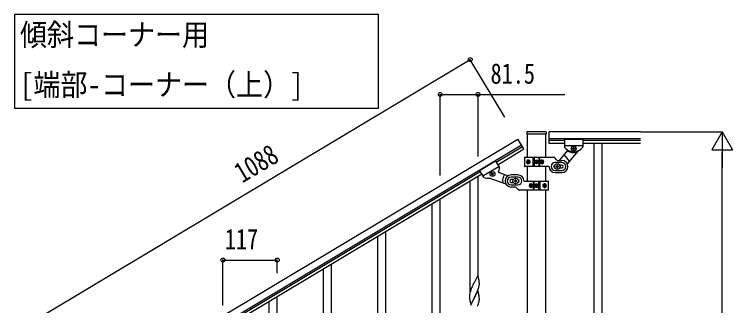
# Model space of a CAD drawing. Units: millimetres, scale not verified. Extents: x -4143 to 4140, y -2900 to 2898.
# Drawn here: x -1769 to -221, y -788 to -159 of the extents above; entities that cross this region are included whole.
import ezdxf
from ezdxf.enums import TextEntityAlignment as Align

# ---------------------------------------------------------------- set-up
doc = ezdxf.new("R2010")
doc.units = ezdxf.units.MM
doc.header["$LTSCALE"] = 10
doc.layers.add('0-3_YKK_A1', color=4, linetype='Continuous')
doc.layers.add('0-4_YKK_D', color=6, linetype='Continuous')
doc.styles.add('ＭＳ ゴシック', font='')
doc.styles.get('ＭＳ ゴシック').set_extended_font_data('MS Gothic')

msp = doc.modelspace()

# ---------------------------------------------------------------- linework, layer by layer
at = {"layer": '0-3_YKK_A1'}
for p, q in [((-664.47, -413.5), (-664.47, -417)), ((-664.22, -417.5), (-664.22, -467.7)), ((-623.97, -417.5), (-663.97, -417.5)), ((-624.47, -412.5), (-663.47, -412.5)), ((-623.72, -467.7), (-623.72, -417.5)), ((-623.47, -413.5), (-623.47, -417)), ((-616.97, -437.46), (-616.97, -412.46)), ((-420.12, -412.46), (-616.97, -412.46)), ((-1616.9, -987.86), (-683.91, -428.15)), ((-671.02, -449.63), (-683.91, -428.15)), ((-420.12, -427.46), (-616.97, -427.46)), ((-583.97, -431.46), (-616.97, -431.46)), ((-583.97, -428.46), (-583.97, -444.78)), ((-583.97, -428.46), (-543.97, -428.46)), ((-583.97, -428.46), (-583.97, -444.8)), ((-583.97, -428.46), (-543.97, -428.46)), ((-543.97, -428.46), (-543.97, -444.78)), ((-543.97, -428.46), (-543.97, -444.78)), ((-420.12, -431.46), (-543.97, -431.46)), ((-1609.18, -1000.72), (-676.19, -441.01)), ((-730.66, -478.41), (-674.11, -444.48)), ((-583.97, -437.46), (-616.97, -437.46)), ((-583.97, -442.46), (-543.97, -442.46)), ((-583.97, -442.46), (-543.97, -442.46)), ((-562.53, -448.48), (-561.57, -448.48)), ((-420.12, -437.46), (-543.97, -437.46)), ((-520.47, -437.46), (-520.47, -1297.46)), ((-503.47, -437.46), (-503.47, -1297.46)), ((-727.57, -483.55), (-671.02, -449.63)), ((-577.95, -453.85), (-595.21, -474.42)), ((-554.4, -453.78), (-577.82, -481.7)), ((-565.41, -449.44), (-566.37, -449.44)), ((-732.19, -475.85), (-766.49, -496.43)), ((-732.19, -475.85), (-723.78, -489.86)), ((-669.97, -468.46), (-669.97, -486.46)), ((-668.97, -467.46), (-607.22, -467.46)), ((-663.49, -477.02), (-663.16, -477.02)), ((-663.49, -477.9), (-663.16, -477.9)), ((-661.68, -475.25), (-662.31, -475.25)), ((-660.67, -477.02), (-661.29, -477.02)), ((-660.67, -477.9), (-661.29, -477.9)), ((-650.92, -487.46), (-650.92, -467.46)), ((-648.97, -467.46), (-648.97, -487.46)), ((-645.2, -477.87), (-646.02, -477.87)), ((-642.74, -477.05), (-641.92, -477.05)), ((-638.97, -467.46), (-638.97, -487.46)), ((-637.03, -487.46), (-637.03, -467.46)), ((-632.21, -477.02), (-632.98, -477.02)), ((-632.21, -477.9), (-632.98, -477.9)), ((-630.85, -475.25), (-631.61, -475.25)), ((-629.92, -477.02), (-629.46, -477.02)), ((-629.92, -477.9), (-629.46, -477.9)), ((-599.85, -473.58), (-605.1, -468.34)), ((-589.47, -478.96), (-603.97, -478.96)), ((-597.73, -474.46), (-589.47, -474.46)), ((-724.99, -487.86), (-759.29, -508.44)), ((-617.94, -487.46), (-668.97, -487.46)), ((-664.22, -487.46), (-664.22, -518.73)), ((-662.31, -479.66), (-661.68, -479.66)), ((-631.61, -479.66), (-630.85, -479.66)), ((-623.72, -518.73), (-623.72, -487.46)), ((-600.47, -486.96), (-601.47, -486.96)), ((-597.47, -487.96), (-596.47, -487.96)), ((-589.47, -484.46), (-593.89, -484.46)), ((-593.89, -490.46), (-589.47, -490.46)), ((-764.98, -498.94), (-1517.08, -950.14)), ((-761.9, -504.09), (-1513.99, -955.28)), ((-769.97, -723.02), (-769.97, -508.94)), ((-766.49, -496.43), (-758.1, -510.42)), ((-740.28, -504.05), (-741.1, -504.54)), ((-737.31, -503.39), (-736.49, -502.9)), ((-724.29, -500.72), (-704.88, -507.42)), ((-683.97, -505.73), (-698.47, -505.73)), ((-683.97, -510.23), (-698.47, -510.23)), ((-603.97, -495.96), (-589.47, -495.96)), ((-603.97, -500.46), (-589.47, -500.46)), ((-786.97, -757.62), (-786.97, -519.15)), ((-744.52, -512.78), (-710.03, -524.69)), ((-694.05, -515.73), (-698.47, -515.73)), ((-698.47, -521.73), (-694.05, -521.73)), ((-690.47, -518.23), (-691.47, -518.23)), ((-687.47, -519.23), (-686.47, -519.23)), ((-670.01, -518.73), (-618.97, -518.73)), ((-650.92, -518.73), (-650.92, -538.73)), ((-648.97, -538.73), (-648.97, -518.73)), ((-638.97, -538.73), (-638.97, -518.73)), ((-637.03, -518.73), (-637.03, -538.73)), ((-617.97, -537.73), (-617.97, -519.73)), ((-698.47, -527.23), (-683.97, -527.23)), ((-690.22, -531.73), (-698.47, -531.73)), ((-688.1, -532.61), (-682.85, -537.85)), ((-618.97, -538.73), (-680.73, -538.73)), ((-664.22, -538.73), (-664.22, -1288.96)), ((-658.03, -528.29), (-658.49, -528.29)), ((-658.03, -529.17), (-658.49, -529.17)), ((-656.33, -526.52), (-657.1, -526.52)), ((-657.1, -530.93), (-656.33, -530.93)), ((-655.74, -528.29), (-654.97, -528.29)), ((-655.74, -529.17), (-654.97, -529.17)), ((-645.2, -529.14), (-646.02, -529.14)), ((-642.74, -528.32), (-641.92, -528.32)), ((-627.28, -528.29), (-626.65, -528.29)), ((-627.28, -529.17), (-626.65, -529.17)), ((-625.64, -526.52), (-626.27, -526.52)), ((-626.27, -530.93), (-625.64, -530.93)), ((-624.46, -528.29), (-624.78, -528.29)), ((-624.46, -529.17), (-624.78, -529.17)), ((-623.72, -1289.76), (-623.72, -538.73)), ((-868.47, -906.49), (-868.47, -568.51)), ((-851.47, -906.49), (-851.47, -557.83)), ((-968.47, -844.05), (-968.47, -628.6)), ((-985.47, -876.95), (-985.47, -638.81)), ((-1102.47, -1047.09), (-1102.47, -709.11)), ((-1085.47, -1047.09), (-1085.47, -698.43)), ((-770.57, -722.34), (-777.8, -737.2)), ((-768.18, -730.47), (-770.57, -722.34)), ((-778.14, -737.87), (-780.75, -743.06)), ((-777.8, -737.2), (-778.14, -737.87)), ((-767.84, -731.88), (-768.18, -730.47)), ((-767.32, -743.79), (-767.16, -742.49)), ((-767.16, -742.49), (-767.1, -741.66)), ((-767.08, -739.72), (-767.13, -737.99)), ((-767.1, -741.66), (-767.08, -740.87)), ((-767.08, -740.87), (-767.08, -739.72)), ((-786.41, -756.33), (-787.05, -758.31)), ((-785.69, -754.31), (-786.41, -756.33)), ((-785.1, -752.79), (-785.69, -754.31)), ((-783.63, -749.26), (-785.1, -752.79)), ((-782.52, -746.8), (-783.63, -749.26)), ((-781.85, -745.36), (-782.52, -746.8)), ((-780.75, -743.06), (-781.85, -745.36)), ((-770.57, -755.21), (-777.8, -770.07)), ((-773.52, -761.43), (-771.97, -758.01)), ((-771.97, -758.01), (-771.53, -757.01)), ((-771.53, -757.01), (-770.49, -754.48)), ((-768.31, -762.86), (-770.57, -755.21)), ((-770.49, -754.48), (-769.53, -751.95)), ((-769.53, -751.95), (-768.85, -749.94)), ((-768.85, -749.94), (-768.39, -748.46)), ((-768.39, -748.46), (-767.87, -746.54)), ((-767.87, -746.54), (-767.56, -745.14)), ((-767.56, -745.14), (-767.32, -743.79)), ((-1202.47, -984.65), (-1202.47, -769.2)), ((-788.51, -766.01), (-788.52, -766.4)), ((-788.52, -766.4), (-788.5, -768.26)), ((-788.47, -765.19), (-788.51, -766.01)), ((-788.5, -768.26), (-788.47, -769.27)), ((-788.12, -762.58), (-788.34, -763.92)), ((-787.83, -761.2), (-788.12, -762.58)), ((-787.47, -759.77), (-787.83, -761.2)), ((-787.05, -758.31), (-787.47, -759.77)), ((-778.14, -770.74), (-780.96, -776.38)), ((-777.8, -770.07), (-778.14, -770.74)), ((-775.91, -766.35), (-773.52, -761.43)), ((-768.06, -763.81), (-768.31, -762.86)), ((-767.84, -764.75), (-768.06, -763.81)), ((-767.19, -769.62), (-767.3, -768.21)), ((-767.13, -770.86), (-767.19, -769.62)), ((-767.08, -772.59), (-767.13, -770.86)), ((-767.08, -773.74), (-767.08, -772.59)), ((-1219.47, -1017.55), (-1219.47, -779.41)), ((-787.75, -775.38), (-787.54, -776.32)), ((-785.1, -785.66), (-785.87, -787.69)), ((-783.63, -782.13), (-785.1, -785.66)), ((-782.52, -779.67), (-783.63, -782.13)), ((-780.96, -776.38), (-782.52, -779.67)), ((-771.11, -788.87), (-769.91, -785.83)), ((-769.91, -785.83), (-769.18, -783.81)), ((-769.18, -783.81), (-768.69, -782.32)), ((-767.99, -779.89), (-767.66, -778.47)), ((-767.66, -778.47), (-767.39, -777.11)), ((-767.39, -777.11), (-767.2, -775.79)), ((-767.1, -774.54), (-767.08, -773.74))]:
    msp.add_line(p, q, dxfattribs=at)
msp.add_lwpolyline([(-1768.68, -159.13), (-1768.68, -361.68), (-984.12, -361.68), (-984.12, -159.13)], close=True, dxfattribs=at)
for points in [[(-566.37, -449.44), (-566.37, -448.48), (-565.41, -448.48)], [(-564.45, -447.52), (-564.45, -446.56), (-563.49, -446.56), (-563.49, -447.52)], [(-561.57, -448.48), (-561.57, -449.44), (-562.53, -449.44)], [(-563.49, -450.4), (-563.49, -451.36), (-564.45, -451.36), (-564.45, -450.4)], [(-663.16, -477.02), (-663.04, -477), (-662.92, -476.95), (-662.81, -476.87), (-662.71, -476.76), (-662.62, -476.63), (-662.55, -476.47), (-662.5, -476.31), (-662.46, -476.14)], [(-662.46, -478.78), (-662.5, -478.61), (-662.55, -478.45), (-662.62, -478.29), (-662.71, -478.16), (-662.81, -478.05), (-662.92, -477.97), (-663.04, -477.92), (-663.16, -477.9)], [(-661.84, -476.14), (-661.85, -476.31), (-661.83, -476.47), (-661.79, -476.63), (-661.72, -476.76), (-661.63, -476.87), (-661.53, -476.95), (-661.41, -477), (-661.29, -477.02)], [(-661.29, -477.9), (-661.41, -477.92), (-661.53, -477.97), (-661.63, -478.05), (-661.72, -478.16), (-661.79, -478.29), (-661.83, -478.45), (-661.85, -478.61), (-661.84, -478.78)], [(-646.02, -477.87), (-646.02, -477.05), (-645.2, -477.05)], [(-644.38, -476.23), (-644.38, -475.41), (-643.56, -475.41), (-643.56, -476.23)], [(-643.56, -478.69), (-643.56, -479.51), (-644.38, -479.51), (-644.38, -478.69)], [(-641.92, -477.05), (-641.92, -477.87), (-642.74, -477.87)], [(-632.21, -477.02), (-632.06, -477), (-631.92, -476.95), (-631.79, -476.87), (-631.68, -476.76), (-631.59, -476.63), (-631.53, -476.47), (-631.5, -476.31), (-631.5, -476.14)], [(-631.5, -478.78), (-631.5, -478.61), (-631.53, -478.45), (-631.59, -478.29), (-631.68, -478.16), (-631.79, -478.05), (-631.92, -477.97), (-632.06, -477.92), (-632.21, -477.9)], [(-630.74, -476.14), (-630.71, -476.31), (-630.65, -476.47), (-630.57, -476.63), (-630.47, -476.76), (-630.35, -476.87), (-630.21, -476.95), (-630.07, -477), (-629.92, -477.02)], [(-629.92, -477.9), (-630.07, -477.92), (-630.21, -477.97), (-630.35, -478.05), (-630.47, -478.16), (-630.57, -478.29), (-630.65, -478.45), (-630.71, -478.61), (-630.74, -478.78)], [(-601.47, -486.96), (-601.47, -487.96), (-600.47, -487.96)], [(-598.47, -485.96), (-598.47, -484.96), (-599.47, -484.96), (-599.47, -485.96)], [(-599.47, -488.96), (-599.47, -489.96), (-598.47, -489.96), (-598.47, -488.96)], [(-596.47, -487.96), (-596.47, -486.96), (-597.47, -486.96)], [(-741.1, -504.54), (-740.6, -505.37), (-739.78, -504.87)], [(-739.12, -502.24), (-739.62, -501.42), (-740.44, -501.91), (-739.95, -502.73)], [(-738.46, -505.2), (-737.97, -506.03), (-737.15, -505.53), (-737.64, -504.71)], [(-736.49, -502.9), (-736.98, -502.07), (-737.81, -502.57)], [(-691.47, -518.23), (-691.47, -519.23), (-690.47, -519.23)], [(-688.47, -517.23), (-688.47, -516.23), (-689.47, -516.23), (-689.47, -517.23)], [(-689.47, -520.23), (-689.47, -521.23), (-688.47, -521.23), (-688.47, -520.23)], [(-686.47, -519.23), (-686.47, -518.23), (-687.47, -518.23)], [(-658.03, -528.29), (-657.88, -528.27), (-657.73, -528.22), (-657.6, -528.14), (-657.48, -528.03), (-657.38, -527.9), (-657.29, -527.74), (-657.24, -527.58), (-657.21, -527.41)], [(-657.21, -530.05), (-657.24, -529.88), (-657.29, -529.72), (-657.38, -529.56), (-657.48, -529.43), (-657.6, -529.32), (-657.73, -529.24), (-657.88, -529.19), (-658.03, -529.17)], [(-656.45, -527.41), (-656.45, -527.58), (-656.41, -527.74), (-656.35, -527.9), (-656.27, -528.03), (-656.15, -528.14), (-656.03, -528.22), (-655.88, -528.27), (-655.74, -528.29)], [(-655.74, -529.17), (-655.88, -529.19), (-656.03, -529.24), (-656.15, -529.32), (-656.27, -529.43), (-656.35, -529.56), (-656.41, -529.72), (-656.45, -529.88), (-656.45, -530.05)], [(-646.02, -529.14), (-646.02, -528.32), (-645.2, -528.32)], [(-644.38, -527.5), (-644.38, -526.68), (-643.56, -526.68), (-643.56, -527.5)], [(-643.56, -529.96), (-643.56, -530.78), (-644.38, -530.78), (-644.38, -529.96)], [(-641.92, -528.32), (-641.92, -529.14), (-642.74, -529.14)], [(-626.65, -528.29), (-626.53, -528.27), (-626.42, -528.22), (-626.32, -528.14), (-626.23, -528.03), (-626.16, -527.9), (-626.12, -527.74), (-626.1, -527.58), (-626.11, -527.41)], [(-626.11, -530.05), (-626.1, -529.88), (-626.12, -529.72), (-626.16, -529.56), (-626.23, -529.43), (-626.32, -529.32), (-626.42, -529.24), (-626.53, -529.19), (-626.65, -529.17)], [(-625.48, -527.41), (-625.45, -527.58), (-625.4, -527.74), (-625.33, -527.9), (-625.24, -528.03), (-625.14, -528.14), (-625.03, -528.22), (-624.91, -528.27), (-624.78, -528.29)], [(-624.78, -529.17), (-624.91, -529.19), (-625.03, -529.24), (-625.14, -529.32), (-625.24, -529.43), (-625.33, -529.56), (-625.4, -529.72), (-625.45, -529.88), (-625.48, -530.05)], [(-767.13, -737.99), (-767.19, -736.75), (-767.3, -735.34)], [(-788.47, -769.27), (-788.42, -770.22), (-788.34, -771.38)], [(-788.17, -772.97), (-788.03, -773.96), (-787.85, -774.91), (-787.75, -775.38)], [(-787.54, -776.32), (-787.29, -777.28), (-785.02, -784.93), (-777.8, -770.07), (-777.63, -769.74), (-775.91, -766.35)]]:
    msp.add_lwpolyline(points, dxfattribs=at)
for centre, radius in [((-563.97, -448.96), 5.3), ((-643.97, -477.46), 4), ((-643.97, -477.46), 3.75), ((-598.97, -487.46), 5.9), ((-738.79, -503.72), 5.3), ((-688.97, -518.73), 5.9), ((-643.97, -528.73), 4), ((-643.97, -528.73), 3.75)]:
    msp.add_circle(centre, radius, dxfattribs=at)
for centre, radius, start, end in [((-663.47, -413.5), 1, 90, 180), ((-663.97, -417), 0.5, 180, 270), ((-624.47, -413.5), 1, 0, 90), ((-623.97, -417), 0.5, 270, 0), ((-581.97, -444.78), 2, 180, 218.49995), ((-581.97, -444.8), 2, 180, 224.93002), ((-563.97, -430.46), 25, 218.49995, 321.50005), ((-563.97, -430.46), 25, 219.04626, 234.94492), ((-565.41, -447.52), 0.96, 270, 0), ((-562.53, -447.52), 0.96, 180, 270), ((-563.97, -430.46), 25, 294.29151, 321.50004), ((-545.97, -444.78), 2, 321.50005, 0), ((-545.97, -444.78), 2, 321.50004, 0), ((-598.97, -487.46), 28, 23.48523, 61.32819), ((-579.48, -452.56), 2, 320, 54.94492), ((-563.47, -430.46), 27, 238.26331, 284.36577), ((-565.41, -450.4), 0.96, 0, 90), ((-562.53, -450.4), 0.96, 90, 180), ((-552.87, -455.07), 2, 114.29151, 140), ((-668.97, -468.46), 1, 90, 180), ((-645.2, -476.23), 0.82, 270, 0), ((-645.2, -478.69), 0.82, 0, 90), ((-642.74, -476.23), 0.82, 180, 270), ((-642.74, -478.69), 0.82, 90, 180), ((-603.97, -487.46), 8.5, 90, 270), ((-607.22, -470.46), 3, 45, 90), ((-597.73, -471.46), 3, 225, 270), ((-589.47, -487.46), 13, 270, 90), ((-589.47, -487.46), 8.5, 270, 90), ((-748.31, -487.86), 25, 336.01508, 351.91374), ((-725.5, -490.89), 2, 346.02998, 30.96), ((-668.97, -486.46), 1, 180, 270), ((-617.94, -488.46), 1, 4.09604, 90), ((-603.97, -487.46), 13, 184.09604, 270), ((-603.97, -487.46), 3, 90, 270), ((-600.47, -485.96), 1, 270, 0), ((-600.47, -488.96), 1, 0, 90), ((-597.47, -485.96), 1, 180, 270), ((-597.47, -488.96), 1, 90, 180), ((-589.47, -487.46), 3, 270, 90), ((-756.38, -509.39), 2, 210.96, 249.45996), ((-740.77, -503.23), 0.96, 300.96, 30.96), ((-739.29, -505.7), 0.96, 30.96, 120.96), ((-738.3, -501.74), 0.96, 210.96, 300.96), ((-736.82, -504.21), 0.96, 120.96, 210.96), ((-723.64, -498.83), 2, 156.01508, 250.96), ((-688.97, -518.73), 28, 149.63181, 187.47477), ((-698.47, -518.73), 13, 90, 270), ((-698.47, -518.73), 8.5, 90, 270), ((-683.97, -518.73), 13, 4.09604, 90), ((-683.97, -518.73), 8.5, 270, 90), ((-748.31, -487.86), 25, 249.45996, 276.66849), ((-745.18, -514.67), 2, 70.96, 96.66849), ((-698.47, -518.73), 3, 90, 270), ((-690.47, -517.23), 1, 270, 0), ((-690.47, -520.23), 1, 0, 90), ((-687.47, -517.23), 1, 180, 270), ((-687.47, -520.23), 1, 90, 180), ((-683.97, -518.73), 3, 270, 90), ((-670.01, -517.73), 1, 184.09604, 270), ((-618.97, -519.73), 1, 0, 90), ((-690.22, -534.73), 3, 45, 90), ((-680.73, -535.73), 3, 225, 270), ((-645.2, -527.5), 0.82, 270, 0), ((-645.2, -529.96), 0.82, 0, 90), ((-642.74, -527.5), 0.82, 180, 270), ((-642.74, -529.96), 0.82, 90, 180), ((-618.97, -537.73), 1, 270, 0), ((-809.31, -740.59), 42.37, 9.56725, 11.859), ((-812.16, -740.19), 45.12, 6.17603, 8.46779), ((-756.53, -767.8), 32.04, 173.03232, 175.32407), ((-748.51, -767.93), 39.98, 184.9569, 187.24866), ((-809.31, -773.46), 42.37, 9.56725, 11.859), ((-812.16, -773.06), 45.12, 6.17603, 8.46779), ((-829.09, -763.6), 63.23, 342.78424, 345.07599), ((-798.52, -772.54), 31.49, 354.07159, 356.36334)]:
    msp.add_arc(centre, radius, start, end, dxfattribs=at)
for centre, major_axis, ratio, start_param, end_param in [((-662.36, -477.46), (0, 4), 0.7075, 6.2831853, 9.424778), ((-661.65, -477.46), (0, 4), 0.7075, 0.1252578, 3.0163348), ((-658.4, -477.46), (0, 7.22), 0.707107, 1.5096412, 1.6319515), ((-657.45, -477.46), (0, 7.22), 0.707107, 1.2602434, 1.3864021), ((-657.45, -477.46), (0, 7.22), 0.707107, 1.7551906, 1.8813492), ((-662.36, -477.46), (5.06, 0), 0.790514, 4.712389, 7.8539816), ((-656.82, -477.46), (0, 7.22), 0.707107, 1.2602434, 1.3864021), ((-656.82, -477.46), (0, 7.22), 0.707107, 1.7551906, 1.8813492), ((-660.86, -477.46), (0, 3.83), 0.707107, 3.0982646, 6.3265134), ((-655.58, -477.46), (0, 7.22), 0.707107, 1.5096412, 1.6319515), ((-631.47, -477.46), (4.49, 0), 0.890869, 1.5707963, 4.712389), ((-632.39, -477.46), (0, -3.83), 0.866157, 3.1165976, 6.3081804), ((-636.58, -477.46), (0, -7.22), 0.499772, 1.5096412, 1.6319515), ((-635.05, -477.46), (0, -7.22), 0.499772, 1.7551906, 1.8813492), ((-635.05, -477.46), (0, -7.22), 0.499772, 1.2602434, 1.3864021), ((-631.47, -477.46), (0, 4), 0.865, 3.1415927, 6.2831853), ((-634.28, -477.46), (0, -7.22), 0.499772, 1.7551906, 1.8813492), ((-634.28, -477.46), (0, -7.22), 0.499772, 1.2602434, 1.3864021), ((-633.06, -477.46), (0, -7.22), 0.499772, 1.5096412, 1.6319515), ((-656.47, -528.73), (0, -4), 0.865, 3.1415927, 6.2831853), ((-656.47, -528.73), (-4.49, 0), 0.890869, 1.5707963, 4.712389), ((-655.56, -528.73), (0, 3.83), 0.866157, 3.1165976, 6.3081804), ((-625.59, -528.73), (-5.06, 0), 0.790514, 4.712389, 7.8539816), ((-627.09, -528.73), (0, -3.83), 0.707107, 3.0982646, 6.3265134), ((-626.3, -528.73), (0, -4), 0.7075, 0.1252578, 3.0163348), ((-625.59, -528.73), (0, -4), 0.7075, 6.2831853, 9.424778), ((-654.89, -528.73), (0, 7.22), 0.499772, 1.5096412, 1.6319515), ((-653.66, -528.73), (0, 7.22), 0.499772, 1.2602434, 1.3864021), ((-653.66, -528.73), (0, 7.22), 0.499772, 1.7551906, 1.8813492), ((-652.9, -528.73), (0, 7.22), 0.499772, 1.2602434, 1.3864021), ((-652.9, -528.73), (0, 7.22), 0.499772, 1.7551906, 1.8813492), ((-651.37, -528.73), (0, 7.22), 0.499772, 1.5096412, 1.6319515), ((-632.37, -528.73), (0, -7.22), 0.707107, 1.5096412, 1.6319515), ((-631.12, -528.73), (0, -7.22), 0.707107, 1.7551906, 1.8813492), ((-631.12, -528.73), (0, -7.22), 0.707107, 1.2602434, 1.3864021), ((-630.5, -528.73), (0, -7.22), 0.707107, 1.7551906, 1.8813492), ((-630.5, -528.73), (0, -7.22), 0.707107, 1.2602434, 1.3864021), ((-629.55, -528.73), (0, -7.22), 0.707107, 1.5096412, 1.6319515)]:
    msp.add_ellipse(centre, major_axis=major_axis, ratio=ratio, start_param=start_param, end_param=end_param, dxfattribs=at)
for centre, major_axis, ratio in [((-661.09, -477.46), (0, 3.83), 0.707107), ((-632.22, -477.46), (0, -3.83), 0.866157), ((-655.72, -528.73), (0, 3.83), 0.866157), ((-626.86, -528.73), (0, -3.83), 0.707107)]:
    msp.add_ellipse(centre, major_axis=major_axis, ratio=ratio, dxfattribs=at)
at = {"layer": '0-4_YKK_D'}
for p, q in [((-1719.78, -816.35), (-786.79, -256.64)), ((-712.2, -380.98), (-787.31, -255.79)), ((-851.47, -506.77), (-851.47, -331.01)), ((-769.97, -466.01), (-769.97, -331.01)), ((-419.12, -412.5), (-242.97, -412.5)), ((-243.97, -412.5), (-266.47, -451.47)), ((-243.97, -412.5), (-221.47, -451.47)), ((-243.97, -412.5), (-243.97, -490.44)), ((-266.47, -451.47), (-221.47, -451.47)), ((-243.97, -1367.5), (-243.97, -457.5)), ((-1319.47, -787.59), (-1319.47, -688.24)), ((-1319.47, -689.24), (-1202.47, -689.24)), ((-1202.47, -717.4), (-1202.47, -688.24))]:
    msp.add_line(p, q, dxfattribs=at)
msp.add_lwpolyline([(-851.47, -332.01), (-769.97, -332.01), (-582.57, -332.01)], dxfattribs=at)
for centre in [(-786.79, -256.64), (-851.47, -332.01), (-769.97, -332.01), (-1319.47, -689.24), (-1202.47, -689.24)]:
    msp.add_circle(centre, 4.25, dxfattribs=at)

# ---------------------------------------------------------------- texts
at = {"layer": '0-3_YKK_A1', "style": 'ＭＳ ゴシック', "width": 0.9}
for s, p in [('傾斜コーナー用', (-1756.66, -240.95)), ('[端部-コーナー（上）]', (-1756.66, -348.74))]:
    msp.add_text(s, height=47.42, dxfattribs=at).set_placement(p, align=Align.BOTTOM_LEFT)
at = {"layer": '0-4_YKK_D', "style": 'ＭＳ ゴシック', "width": 0.8}
for s, p in [('81.5', (-742.97, -322.01)), ('117', (-1315.37, -679.24))]:
    msp.add_text(s, height=43.99, dxfattribs=at).set_placement(p, align=Align.BOTTOM_LEFT)
msp.add_text('1088', height=43.99, rotation=30.96, dxfattribs=at).set_placement((-1270.91, -535.41), align=Align.BOTTOM_LEFT)

doc.saveas('drawing.dxf')
